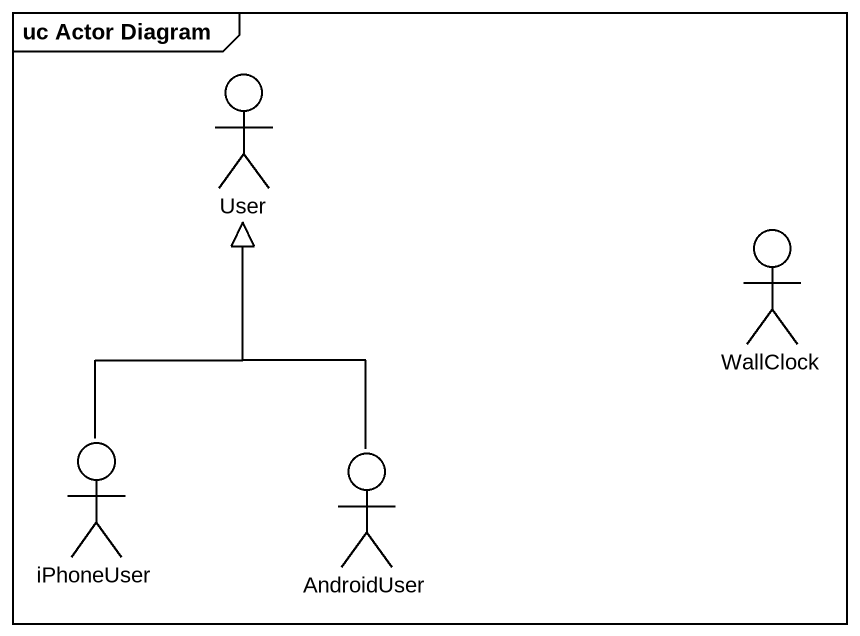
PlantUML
@startuml
mainframe uc Actor Diagram
actor User
actor WallClock
actor iPhoneUser
actor AndroidUser
iPhoneUser -up-|> User
AndroidUser -up-|> User
@enduml
